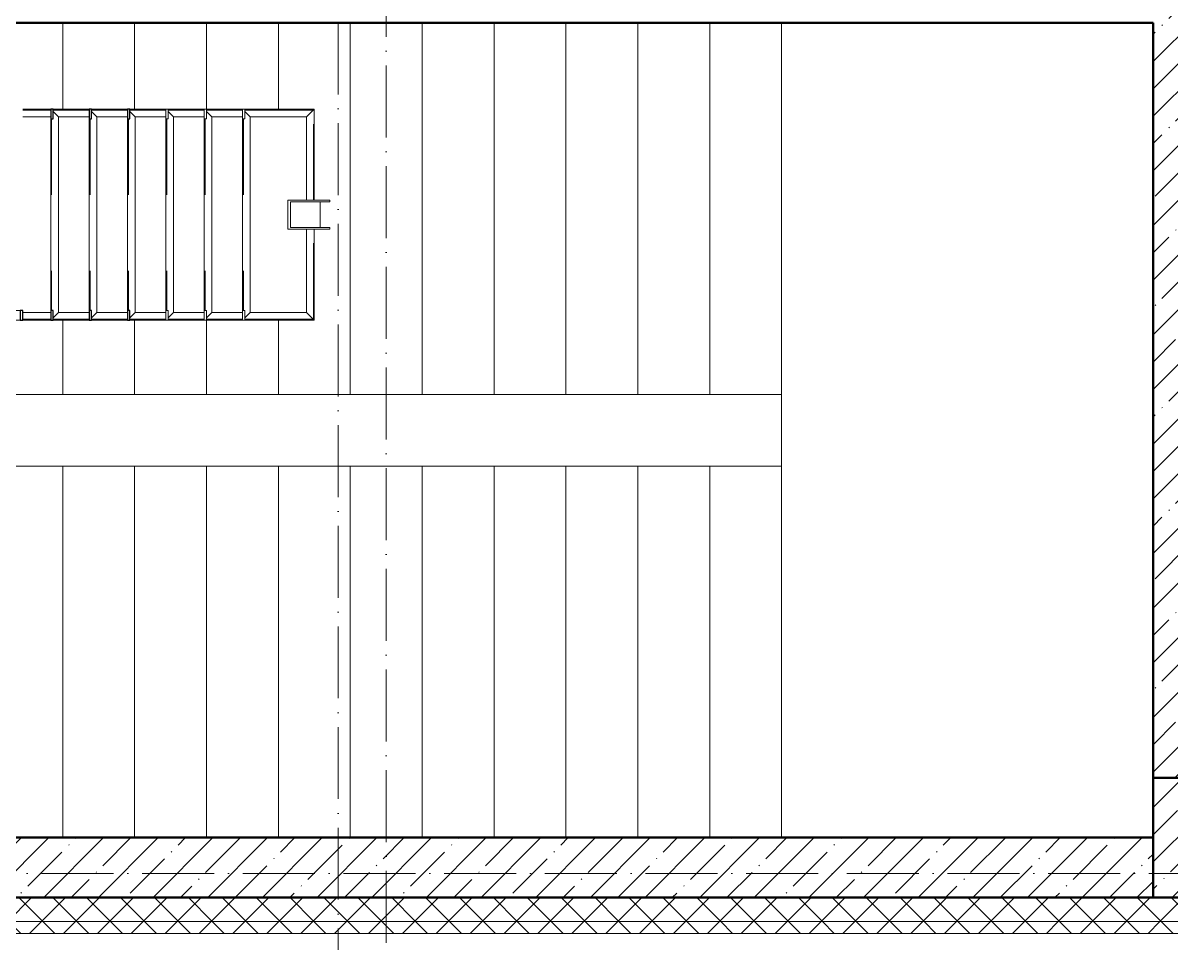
# Model space of a CAD drawing. Header units: millimetres. Extents: x -213536 to 1564669, y -45299 to 942238.
# Drawn here: x 150763 to 155554, y 514007 to 517847 of the extents above; entities that cross this region are included whole.
import ezdxf

# ---------------------------------------------------------------- set-up
doc = ezdxf.new("R2010")
doc.units = ezdxf.units.MM
doc.linetypes.add('50_200_ШТРИХ_1Т_ш5_п1_п1_', pattern=[700, 500, -100, 0, -100])
doc.linetypes.add('Штрих', pattern=[635, 317.5, -317.5])
for name, color, linetype, lineweight in [('A-GENM-____-HDLN', 7, 'Штрих', 9), ('A-GENM-____-MCUT', 7, 'Continuous', 25), ('A-GENM-____-OTLN', 7, 'Continuous', 9), ('A-WALL-____-MCUT-1', 7, 'Continuous', 9), ('A-WALL-____-MCUT-2', 7, 'Continuous', 50), ('A-WALL-____-PATT-1', 7, 'Continuous', 9), ('S-COLS-____-MCUT', 7, 'Continuous', 50), ('S-COLS-____-OTLN', 7, 'Continuous', 9), ('S-GRID-____-OTLN-1', 7, '50_200_ШТРИХ_1Т_ш5_п1_п1_', 9), ('S-STRS-____-OTLN-1', 7, 'Continuous', 9)]:
    doc.layers.add(name, color=color, linetype=linetype, lineweight=lineweight)
pattern_1 = [(45, (142429.06, 459015.94), (-70.71068, 70.71068), []), (135, (142429.06, 459015.94), (-70.71068, -70.71068), [])]
pattern_2 = [(45, (142429.06, 459015.94), (-114.04925, 114.04925), []), (45, (142543.1, 459015.94), (-114.04925, 114.04925), [201.612, -40.322, 3.353, -36.97])]

# ---------------------------------------------------------------- blocks, each defined once
blk = doc.blocks.new('BSC_Колонна _Прямоугольная - 500х500-V60-АР1_План отверстий 3 этажа в осях 1-64_Ю-ЯЯ')
at = {"layer": 'S-COLS-____-OTLN'}
h = blk.add_hatch(dxfattribs=at)
h.set_pattern_fill('FP_68', color=256, style=0, pattern_type=2)
h.set_pattern_definition([(45, (-13300, -55431.04), (-114.04925, 114.04925), []), (45, (-13185.95, -55431.04), (-114.04925, 114.04925), [201.613, -40.323, 3.353, -36.97])])
h.paths.add_polyline_path([(-250, -250), (250, -250), (250, 250), (-250, 250)], flags=0)
at = {"layer": 'S-COLS-____-MCUT'}
for p, q in [((250, 250), (-250, 250)), ((-250, 250), (-250, -250)), ((250, -250), (250, 250)), ((-250, -250), (250, -250))]:
    blk.add_line(p, q, dxfattribs=at)
blk = doc.blocks.new('ОМ_Труба_ГОСТ 8639-82 - ОМ_Труба_ГОСТ 8639-82-26350154-АР1_План отверстий 3 этажа в осях 1-64_Ю-ЯЯ')
at = {"layer": 'A-GENM-____-OTLN'}
for p, q in [((9439.1, 57971), (9439.1, 58091)), ((9439.1, 58091), (9614.1, 58091)), ((9614.1, 58085), (9451.2, 58085)), ((9451.2, 58085), (9451.2, 57977)), ((9574, 58085), (9574, 57977)), ((9614.1, 58091), (9614.1, 58085)), ((9614.1, 57971), (9439.1, 57971)), ((9451.2, 57977), (9614.1, 57977)), ((9614.1, 57977), (9614.1, 57971))]:
    blk.add_line(p, q, dxfattribs=at)
blk = doc.blocks.new('ОМ_Уголок_ГОСТ 8509-93 - ОМ_Уголок_ГОСТ 8509-93-26349651-АР1_План отверстий 3 этажа в осях 1-64_Ю-ЯЯ')
at = {"layer": 'A-GENM-____-HDLN'}
for p, q in [((4, -4), (380, -4)), ((500, -4), (876, -4))]:
    blk.add_line(p, q, dxfattribs=at)
at = {"layer": 'A-GENM-____-OTLN'}
for p, q in [((380, 0), (0, 0)), ((32, -32), (0, 0)), ((32, -32), (380, -32)), ((880, 0), (500, 0)), ((500, -32), (848, -32)), ((880, 0), (848, -32))]:
    blk.add_line(p, q, dxfattribs=at)
blk = doc.blocks.new('ОМ_Уголок_ГОСТ 8509-93 - ОМ_Уголок_ГОСТ 8509-93-V149-АР1_План отверстий 3 этажа в осях 1-64_Ю-ЯЯ')
at = {"layer": 'A-GENM-____-HDLN'}
blk.add_line((40, -4), (840, -4), dxfattribs=at)
at = {"layer": 'A-GENM-____-OTLN'}
for p, q in [((32, -32), (10, -10)), ((32, -32), (848, -32)), ((840, 0), (40, 0)), ((870, -10), (848, -32))]:
    blk.add_line(p, q, dxfattribs=at)
blk = doc.blocks.new('ОМ_Уголок_ГОСТ 8509-93 - ОМ_Уголок_ГОСТ 8509-93-19082047-АР1_План отверстий 3 этажа в осях 1-64_Ю-ЯЯ')
at = {"layer": 'A-GENM-____-HDLN'}
blk.add_line((10, -4), (296, -4), dxfattribs=at)
at = {"layer": 'A-GENM-____-OTLN'}
for p, q in [((300, 0), (10, 0)), ((32, -32), (10, -10)), ((32, -32), (268, -32)), ((300, 0), (268, -32))]:
    blk.add_line(p, q, dxfattribs=at)
blk = doc.blocks.new('ОМ_Уголок_ГОСТ 8509-93 - ОМ_Уголок_ГОСТ 8509-93-V150-АР1_План отверстий 3 этажа в осях 1-64_Ю-ЯЯ')
at = {"layer": 'A-GENM-____-HDLN'}
blk.add_line((4, -4), (290, -4), dxfattribs=at)
at = {"layer": 'A-GENM-____-OTLN'}
for p, q in [((290, 0), (0, 0)), ((32, -32), (0, 0)), ((32, -32), (268, -32)), ((290, -10), (268, -32))]:
    blk.add_line(p, q, dxfattribs=at)
blk = doc.blocks.new('ОМ_Уголок_ГОСТ 8509-93 - ОМ_Уголок_ГОСТ 8509-93-V151-АР1_План отверстий 3 этажа в осях 1-64_Ю-ЯЯ')
at = {"layer": 'A-GENM-____-HDLN'}
blk.add_line((10, -4), (160, -4), dxfattribs=at)
at = {"layer": 'A-GENM-____-OTLN'}
for p, q in [((160, 0), (10, 0)), ((32, -32), (10, -10)), ((32, -32), (160, -32))]:
    blk.add_line(p, q, dxfattribs=at)
blk = doc.blocks.new('ОМ_Уголок_ГОСТ 8509-93 - ОМ_Уголок_ГОСТ 8509-93-V152-АР1_План отверстий 3 этажа в осях 1-64_Ю-ЯЯ')
at = {"layer": 'A-GENM-____-HDLN'}
blk.add_line((140, -4), (290, -4), dxfattribs=at)
at = {"layer": 'A-GENM-____-OTLN'}
for p, q in [((290, 0), (140, 0)), ((140, -32), (268, -32)), ((290, -10), (268, -32))]:
    blk.add_line(p, q, dxfattribs=at)
blk = doc.blocks.new('ОМ_Уголок_ГОСТ 8509-93 - ОМ_Уголок_ГОСТ 8509-93-V154-АР1_План отверстий 3 этажа в осях 1-64_Ю-ЯЯ')
at = {"layer": 'A-GENM-____-HDLN'}
blk.add_line((44.3, -4), (160, -4), dxfattribs=at)
at = {"layer": 'A-GENM-____-OTLN'}
for p, q in [((160, 0), (44.3, 0)), ((44.3, -32), (160, -32))]:
    blk.add_line(p, q, dxfattribs=at)
blk = doc.blocks.new('ОМ_Уголок_ГОСТ 8509-93 - ОМ_Уголок_ГОСТ 8509-93-V155-АР1_План отверстий 3 этажа в осях 1-64_Ю-ЯЯ')
at = {"layer": 'A-GENM-____-HDLN'}
blk.add_line((140, -4), (255.7, -4), dxfattribs=at)
at = {"layer": 'A-GENM-____-OTLN'}
for p, q in [((255.7, 0), (140, 0)), ((140, -32), (255.7, -32))]:
    blk.add_line(p, q, dxfattribs=at)
blk = doc.blocks.new('ОМ_Полоса_Трапеция прямоугольная_Прокат_ГОСТ 103-2006 - ОМ_Полоса_Трапеция прямоугольная_Прокат_ГОСТ 103-2006-19082130-АР1_План отверстий 3 этажа в осях 1-64_Ю-ЯЯ')
at = {"layer": 'A-GENM-____-OTLN'}
for p, q in [((9250, 58471), (9260, 58471)), ((9250, 58431), (9250, 58471)), ((9260, 58471), (9260, 58431)), ((9260, 58431), (9250, 58431))]:
    blk.add_line(p, q, dxfattribs=at)
blk = doc.blocks.new('ОМ_Полоса_Трапеция прямоугольная_Прокат_ГОСТ 103-2006 - ОМ_Полоса_Трапеция прямоугольная_Прокат_ГОСТ 103-2006-V157-АР1_План отверстий 3 этажа в осях 1-64_Ю-ЯЯ')
at = {"layer": 'A-GENM-____-MCUT'}
for p, q in [((8780, 58471), (8770, 58471)), ((8770, 58471), (8770, 58431)), ((8780, 58431), (8780, 58471)), ((8770, 58431), (8780, 58431))]:
    blk.add_line(p, q, dxfattribs=at)
blk = doc.blocks.new('ОМ_Полоса_Трапеция прямоугольная_Прокат_ГОСТ 103-2006 - ОМ_Полоса_Трапеция прямоугольная_Прокат_ГОСТ 103-2006-V158-АР1_План отверстий 3 этажа в осях 1-64_Ю-ЯЯ')
at = {"layer": 'A-GENM-____-MCUT'}
for p, q in [((8620, 58471), (8610, 58471)), ((8610, 58471), (8610, 58431)), ((8620, 58431), (8620, 58471)), ((8610, 58431), (8620, 58431))]:
    blk.add_line(p, q, dxfattribs=at)
blk = doc.blocks.new('ОМ_Полоса_Трапеция прямоугольная_Прокат_ГОСТ 103-2006 - ОМ_Полоса_Трапеция прямоугольная_Прокат_ГОСТ 103-2006-V159-АР1_План отверстий 3 этажа в осях 1-64_Ю-ЯЯ')
at = {"layer": 'A-GENM-____-MCUT'}
for p, q in [((8460, 58471), (8450, 58471)), ((8450, 58471), (8450, 58431)), ((8460, 58431), (8460, 58471)), ((8450, 58431), (8460, 58431))]:
    blk.add_line(p, q, dxfattribs=at)
blk = doc.blocks.new('ОМ_Полоса_Трапеция прямоугольная_Прокат_ГОСТ 103-2006 - ОМ_Полоса_Трапеция прямоугольная_Прокат_ГОСТ 103-2006-19082170-АР1_План отверстий 3 этажа в осях 1-64_Ю-ЯЯ')
at = {"layer": 'A-GENM-____-OTLN'}
for p, q in [((9250, 57631), (9260, 57631)), ((9250, 57591), (9250, 57631)), ((9260, 57591), (9250, 57591)), ((9260, 57631), (9260, 57591))]:
    blk.add_line(p, q, dxfattribs=at)
blk = doc.blocks.new('ОМ_Полоса_Трапеция прямоугольная_Прокат_ГОСТ 103-2006 - ОМ_Полоса_Трапеция прямоугольная_Прокат_ГОСТ 103-2006-V160-АР1_План отверстий 3 этажа в осях 1-64_Ю-ЯЯ')
at = {"layer": 'A-GENM-____-MCUT'}
for p, q in [((8780, 57631), (8770, 57631)), ((8770, 57631), (8770, 57591)), ((8770, 57591), (8780, 57591)), ((8780, 57591), (8780, 57631))]:
    blk.add_line(p, q, dxfattribs=at)
blk = doc.blocks.new('ОМ_Полоса_Трапеция прямоугольная_Прокат_ГОСТ 103-2006 - ОМ_Полоса_Трапеция прямоугольная_Прокат_ГОСТ 103-2006-V161-АР1_План отверстий 3 этажа в осях 1-64_Ю-ЯЯ')
at = {"layer": 'A-GENM-____-MCUT'}
for p, q in [((8620, 57631), (8610, 57631)), ((8610, 57631), (8610, 57591)), ((8610, 57591), (8620, 57591)), ((8620, 57591), (8620, 57631))]:
    blk.add_line(p, q, dxfattribs=at)
blk = doc.blocks.new('ОМ_Полоса_Трапеция прямоугольная_Прокат_ГОСТ 103-2006 - ОМ_Полоса_Трапеция прямоугольная_Прокат_ГОСТ 103-2006-V162-АР1_План отверстий 3 этажа в осях 1-64_Ю-ЯЯ')
at = {"layer": 'A-GENM-____-MCUT'}
for p, q in [((8460, 57631), (8450, 57631)), ((8450, 57631), (8450, 57591)), ((8450, 57591), (8460, 57591)), ((8460, 57591), (8460, 57631))]:
    blk.add_line(p, q, dxfattribs=at)
blk = doc.blocks.new('ОМ_Полоса_Прокат_ГОСТ 103-2006 - ОМ_Полоса_Прокат_ГОСТ 103-2006-20723498-АР1_План отверстий 3 этажа в осях 1-64_Ю-ЯЯ')
at = {"layer": 'A-GENM-____-MCUT'}
for p, q in [((8334.3, 57631), (8322.8, 57631)), ((8322.8, 57631), (8322.8, 57591)), ((8322.8, 57591), (8334.3, 57591)), ((8334.3, 57591), (8334.3, 57631))]:
    blk.add_line(p, q, dxfattribs=at)
at = {"layer": 'A-GENM-____-OTLN'}
for p, q in [((7811.3, 57591), (7811.3, 57631)), ((7811.3, 57631), (8322.8, 57631)), ((8322.8, 57591), (7811.3, 57591))]:
    blk.add_line(p, q, dxfattribs=at)

msp = doc.modelspace()

# ---------------------------------------------------------------- hatches: boundary and pattern name
at = {"layer": 'A-WALL-____-PATT-1'}
h = msp.add_hatch(dxfattribs=at)
h.set_pattern_fill('FP_12', color=256, style=0, pattern_type=2)
h.set_pattern_definition(pattern_2)
h.paths.add_polyline_path([(155479.1, 514697), (155729.1, 514697), (155729.1, 522197), (155479.1, 522197), (155479.1, 516239.4)], flags=0)
h = msp.add_hatch(dxfattribs=at)
h.set_pattern_fill('FP_12', color=256, style=0, pattern_type=2)
h.set_pattern_definition(pattern_2)
h.paths.add_polyline_path([(155479.1, 514197), (155479.1, 514447), (148979.1, 514447), (148979.1, 514197), (154787.3, 514197)], flags=0)
h.paths.add_polyline_path([(147979.1, 514197), (147979.1, 514447), (147729.1, 514447), (147729.1, 514197)], flags=0)
h = msp.add_hatch(dxfattribs=at)
h.set_pattern_fill('FP_4', color=256, style=0, pattern_type=2)
h.set_pattern_definition(pattern_1)
h.paths.add_polyline_path([(216648.5, 514097), (216729.1, 514097), (216729.1, 514197), (210379.1, 514197), (210379.1, 514097), (213113.6, 514097)], flags=0)
h.paths.add_polyline_path([(206043.7, 514097), (206429.1, 514097), (206429.1, 514191), (206354.1, 514191), (206354.1, 514197), (205404.1, 514197), (205404.1, 514191), (205329.1, 514191), (205329.1, 514097), (205679.1, 514097)], flags=0)
h.paths.add_polyline_path([(207811.2, 514097), (209379.1, 514097), (209379.1, 514197), (207504.1, 514197), (207504.1, 514191), (207429.1, 514191), (207429.1, 514097)], flags=0)
h.paths.add_polyline_path([(202404.1, 514097), (203529.1, 514097), (203529.1, 514191), (203454.1, 514191), (203454.1, 514197), (202404.1, 514197), (202404.1, 514191), (202329.1, 514191), (202329.1, 514097), (202335.1, 514097)], flags=0)
h.paths.add_polyline_path([(200529.1, 514097), (200529.1, 514191), (200454.1, 514191), (200454.1, 514197), (199404.1, 514197), (199404.1, 514191), (199329.1, 514191), (199329.1, 514097), (199857.6, 514097)], flags=0)
h.paths.add_polyline_path([(196404.1, 514097), (197529.1, 514097), (197529.1, 514191), (197454.1, 514191), (197454.1, 514197), (196404.1, 514197), (196404.1, 514191), (196329.1, 514191), (196329.1, 514097)], flags=0)
h.paths.add_polyline_path([(194454.1, 514097), (194529.1, 514097), (194529.1, 514191), (194454.1, 514191), (194454.1, 514197), (193404.1, 514197), (193404.1, 514191), (193329.1, 514191), (193329.1, 514097), (193671.5, 514097)], flags=0)
h.paths.add_polyline_path([(190679.1, 514097), (191529.1, 514097), (191529.1, 514191), (191454.1, 514191), (191454.1, 514197), (190404.1, 514197), (190404.1, 514191), (190329.1, 514191), (190329.1, 514097), (190404.1, 514097)], flags=0)
h.paths.add_polyline_path([(188369.1, 514097), (188529.1, 514097), (188529.1, 514191), (188454.1, 514191), (188454.1, 514197), (186854.1, 514197), (186854.1, 514191), (186779.1, 514191), (186779.1, 514097), (187485.4, 514097)], flags=0)
h.paths.add_polyline_path([(184834.2, 514097), (184979.1, 514097), (184979.1, 514191), (184904.1, 514191), (184904.1, 514197), (183854.1, 514197), (183854.1, 514191), (183779.1, 514191), (183779.1, 514097)], flags=0)
h.paths.add_polyline_path([(181979.1, 514097), (181979.1, 514191), (181904.1, 514191), (181904.1, 514197), (180854.1, 514197), (180854.1, 514191), (180779.1, 514191), (180779.1, 514097), (181299.2, 514097)], flags=0)
h.paths.add_polyline_path([(178648, 514097), (178979.1, 514097), (178979.1, 514191), (178904.1, 514191), (178904.1, 514197), (177854.1, 514197), (177854.1, 514191), (177779.1, 514191), (177779.1, 514097), (178206.2, 514097)], flags=0)
h.paths.add_polyline_path([(174854.1, 514097), (175979.1, 514097), (175979.1, 514191), (175904.1, 514191), (175904.1, 514197), (174854.1, 514197), (174854.1, 514191), (174779.1, 514191), (174779.1, 514097), (174785.1, 514097)], flags=0)
h.paths.add_polyline_path([(171779.1, 514097), (172979.1, 514097), (172979.1, 514191), (172904.1, 514191), (172904.1, 514197), (171854.1, 514197), (171854.1, 514191), (171779.1, 514191)], flags=0)
h.paths.add_polyline_path([(169979.1, 514097), (169979.1, 514191), (169904.1, 514191), (169904.1, 514197), (168854.1, 514197), (168854.1, 514191), (168779.1, 514191), (168779.1, 514097), (169810.7, 514097)], flags=0)
h.paths.add_polyline_path([(165854.1, 514097), (166979.1, 514097), (166979.1, 514191), (166904.1, 514191), (166904.1, 514197), (165854.1, 514197), (165854.1, 514191), (165779.1, 514191), (165779.1, 514097), (165785.1, 514097)], flags=0)
h.paths.add_polyline_path([(163979.1, 514097), (163979.1, 514191), (163904.1, 514191), (163904.1, 514197), (162854.1, 514197), (162854.1, 514191), (162779.1, 514191), (162779.1, 514097), (163904.1, 514097)], flags=0)
h.paths.add_polyline_path([(160629.1, 514097), (160979.1, 514097), (160979.1, 514191), (160904.1, 514191), (160904.1, 514197), (159854.1, 514197), (159854.1, 514191), (159779.1, 514191), (159779.1, 514097), (160129.1, 514097)], flags=0)
h.paths.add_polyline_path([(158779.1, 514097), (158779.1, 514191), (158704.1, 514191), (158704.1, 514197), (148979.1, 514197), (148979.1, 514097), (158322.2, 514097)], flags=0)
h.paths.add_polyline_path([(147979.1, 514097), (147979.1, 514197), (139979.1, 514197), (139979.1, 514097), (145950, 514097)], flags=0)
h = msp.add_hatch(dxfattribs=at)
h.set_pattern_fill('FP_4', color=256, style=0, pattern_type=2)
h.set_pattern_definition(pattern_1)
h.paths.add_polyline_path([(216729.1, 514047), (216729.1, 514097), (210379.1, 514097), (210379.1, 514047), (216648.5, 514047)], flags=0)
h.paths.add_polyline_path([(209379.1, 514047), (209379.1, 514097), (207429.1, 514097), (207429.1, 514047), (207811.2, 514047)], flags=0)
h.paths.add_polyline_path([(203529.1, 514047), (203529.1, 514097), (202329.1, 514097), (202329.1, 514047), (202508.8, 514047)], flags=0)
h.paths.add_polyline_path([(206043.7, 514047), (206429.1, 514047), (206429.1, 514097), (205329.1, 514097), (205329.1, 514047)], flags=0)
h.paths.add_polyline_path([(199857.6, 514047), (200529.1, 514047), (200529.1, 514097), (199329.1, 514097), (199329.1, 514047)], flags=0)
h.paths.add_polyline_path([(197529.1, 514047), (197529.1, 514097), (196329.1, 514097), (196329.1, 514047), (197206.4, 514047)], flags=0)
h.paths.add_polyline_path([(194529.1, 514047), (194529.1, 514097), (193329.1, 514097), (193329.1, 514047), (193671.5, 514047)], flags=0)
h.paths.add_polyline_path([(191529.1, 514047), (191529.1, 514097), (190329.1, 514097), (190329.1, 514047), (191020.3, 514047)], flags=0)
h.paths.add_polyline_path([(188529.1, 514047), (188529.1, 514097), (186779.1, 514097), (186779.1, 514047), (188369.1, 514047)], flags=0)
h.paths.add_polyline_path([(184979.1, 514047), (184979.1, 514097), (183779.1, 514097), (183779.1, 514047), (184834.2, 514047)], flags=0)
h.paths.add_polyline_path([(181979.1, 514047), (181979.1, 514097), (180779.1, 514097), (180779.1, 514047), (181299.2, 514047)], flags=0)
h.paths.add_polyline_path([(178979.1, 514047), (178979.1, 514097), (177779.1, 514097), (177779.1, 514047), (178648, 514047)], flags=0)
h.paths.add_polyline_path([(174779.1, 514047), (175979.1, 514047), (175979.1, 514097), (174779.1, 514097)], flags=0)
h.paths.add_polyline_path([(172461.9, 514047), (172979.1, 514047), (172979.1, 514097), (171779.1, 514097), (171779.1, 514047)], flags=0)
h.paths.add_polyline_path([(169810.7, 514047), (169979.1, 514047), (169979.1, 514097), (168779.1, 514097), (168779.1, 514047), (168927, 514047)], flags=0)
h.paths.add_polyline_path([(166979.1, 514047), (166979.1, 514097), (165779.1, 514097), (165779.1, 514047), (166275.8, 514047)], flags=0)
h.paths.add_polyline_path([(163624.6, 514047), (163979.1, 514047), (163979.1, 514097), (162779.1, 514097), (162779.1, 514047)], flags=0)
h.paths.add_polyline_path([(160973.4, 514047), (160979.1, 514047), (160979.1, 514097), (159779.1, 514097), (159779.1, 514047), (160089.7, 514047)], flags=0)
h.paths.add_polyline_path([(158322.2, 514047), (158779.1, 514047), (158779.1, 514097), (148979.1, 514097), (148979.1, 514047), (156554.7, 514047)], flags=0)
h.paths.add_polyline_path([(147979.1, 514047), (147979.1, 514097), (139879.1, 514097), (139879.1, 514047), (145950, 514047)], flags=0)

# ---------------------------------------------------------------- linework, layer by layer
at = {"layer": 'A-WALL-____-MCUT-1'}
for p, q in [((158779.1, 514097), (148979.1, 514097)), ((158779.1, 514047), (148979.1, 514047))]:
    msp.add_line(p, q, dxfattribs=at)
at = {"layer": 'A-WALL-____-MCUT-2'}
for p, q in [((150029.1, 517847), (155479.1, 517847)), ((155479.1, 517847), (155479.1, 514697)), ((155479.1, 514447), (148979.1, 514447)), ((155479.1, 514197), (148979.1, 514197))]:
    msp.add_line(p, q, dxfattribs=at)
at = {"layer": 'S-GRID-____-OTLN-1', "color": 251, "ltscale": 0.6, "true_color": 0x636466}
for p, q in [((152079.1, 512087.6), (152079.1, 549908.8)), ((152279.1, 511907.5), (152279.1, 549644.5)), ((246503.5, 514297), (137760.3, 514297))]:
    msp.add_line(p, q, dxfattribs=at)
at = {"layer": 'S-STRS-____-OTLN-1'}
for p, q in [((150929.1, 517847), (150929.1, 517487)), ((150929.1, 517847), (150929.1, 517487)), ((151229.1, 517847), (151229.1, 517487)), ((151229.1, 517847), (151229.1, 517487)), ((151529.1, 517847), (151529.1, 517487)), ((151529.1, 517847), (151529.1, 517487)), ((151829.1, 517847), (151829.1, 517487)), ((151829.1, 517847), (151829.1, 517487)), ((152129.1, 517847), (152129.1, 516297)), ((152129.1, 517847), (152129.1, 516297)), ((152429.1, 517847), (152429.1, 516297)), ((152429.1, 517847), (152429.1, 516297)), ((152729.1, 517847), (152729.1, 516297)), ((152729.1, 517847), (152729.1, 516297)), ((153029.1, 517847), (153029.1, 516297)), ((153029.1, 517847), (153029.1, 516297)), ((153329.1, 517847), (153329.1, 516297)), ((153329.1, 517847), (153329.1, 516297)), ((153629.1, 517847), (153629.1, 516297)), ((153629.1, 517847), (153629.1, 516297)), ((153929.1, 517847), (153929.1, 516297)), ((153929.1, 517847), (153929.1, 516297)), ((150929.1, 516607), (150929.1, 516297)), ((150929.1, 516607), (150929.1, 516297)), ((151229.1, 516607), (151229.1, 516297)), ((151229.1, 516607), (151229.1, 516297)), ((151529.1, 516607), (151529.1, 516297)), ((151529.1, 516607), (151529.1, 516297)), ((151829.1, 516607), (151829.1, 516297)), ((151829.1, 516607), (151829.1, 516297)), ((150629.1, 516297), (150929.1, 516297)), ((150929.1, 516297), (151229.1, 516297)), ((151229.1, 516297), (151529.1, 516297)), ((151529.1, 516297), (151829.1, 516297)), ((151829.1, 516297), (152129.1, 516297)), ((152129.1, 516297), (152429.1, 516297)), ((152429.1, 516297), (152729.1, 516297)), ((152729.1, 516297), (153029.1, 516297)), ((153029.1, 516297), (153329.1, 516297)), ((153329.1, 516297), (153629.1, 516297)), ((153629.1, 516297), (153929.1, 516297)), ((153929.1, 516297), (153929.1, 515997)), ((150929.1, 515997), (150629.1, 515997)), ((151229.1, 515997), (150929.1, 515997)), ((150929.1, 514447), (150929.1, 515997)), ((150929.1, 514447), (150929.1, 515997)), ((151529.1, 515997), (151229.1, 515997)), ((151229.1, 514447), (151229.1, 515997)), ((151229.1, 514447), (151229.1, 515997)), ((151829.1, 515997), (151529.1, 515997)), ((151529.1, 514447), (151529.1, 515997)), ((151529.1, 514447), (151529.1, 515997)), ((152129.1, 515997), (151829.1, 515997)), ((151829.1, 514447), (151829.1, 515997)), ((151829.1, 514447), (151829.1, 515997)), ((152429.1, 515997), (152129.1, 515997)), ((152129.1, 514447), (152129.1, 515997)), ((152129.1, 514447), (152129.1, 515997)), ((152729.1, 515997), (152429.1, 515997)), ((152429.1, 514447), (152429.1, 515997)), ((152429.1, 514447), (152429.1, 515997)), ((153029.1, 515997), (152729.1, 515997)), ((152729.1, 514447), (152729.1, 515997)), ((152729.1, 514447), (152729.1, 515997)), ((153329.1, 515997), (153029.1, 515997)), ((153029.1, 514447), (153029.1, 515997)), ((153029.1, 514447), (153029.1, 515997)), ((153629.1, 515997), (153329.1, 515997)), ((153329.1, 514447), (153329.1, 515997)), ((153329.1, 514447), (153329.1, 515997)), ((153929.1, 515997), (153629.1, 515997)), ((153629.1, 514447), (153629.1, 515997)), ((153629.1, 514447), (153629.1, 515997)), ((153929.1, 514447), (153929.1, 515997)), ((153929.1, 514447), (153929.1, 515997))]:
    msp.add_line(p, q, dxfattribs=at)

# ---------------------------------------------------------------- block references
at = {"layer": 'A-GENM-____-OTLN', "extrusion": (0, 0, -1)}
for name, p in [('ОМ_Уголок_ГОСТ 8509-93 - ОМ_Уголок_ГОСТ 8509-93-V155-АР1_План отверстий 3 этажа в осях 1-64_Ю-ЯЯ', (-151019.1, 517487)), ('ОМ_Уголок_ГОСТ 8509-93 - ОМ_Уголок_ГОСТ 8509-93-V152-АР1_План отверстий 3 этажа в осях 1-64_Ю-ЯЯ', (-151179.1, 517487)), ('ОМ_Уголок_ГОСТ 8509-93 - ОМ_Уголок_ГОСТ 8509-93-V152-АР1_План отверстий 3 этажа в осях 1-64_Ю-ЯЯ', (-151339.1, 517487)), ('ОМ_Уголок_ГОСТ 8509-93 - ОМ_Уголок_ГОСТ 8509-93-V152-АР1_План отверстий 3 этажа в осях 1-64_Ю-ЯЯ', (-151499.1, 517487)), ('ОМ_Уголок_ГОСТ 8509-93 - ОМ_Уголок_ГОСТ 8509-93-V152-АР1_План отверстий 3 этажа в осях 1-64_Ю-ЯЯ', (-151659.1, 517487)), ('ОМ_Уголок_ГОСТ 8509-93 - ОМ_Уголок_ГОСТ 8509-93-V152-АР1_План отверстий 3 этажа в осях 1-64_Ю-ЯЯ', (-151819.1, 517487)), ('ОМ_Уголок_ГОСТ 8509-93 - ОМ_Уголок_ГОСТ 8509-93-V150-АР1_План отверстий 3 этажа в осях 1-64_Ю-ЯЯ', (-151979.1, 517487))]:
    msp.add_blockref(name, p, dxfattribs=at)
at = {"layer": 'A-GENM-____-OTLN'}
for name, p in [('ОМ_Полоса_Трапеция прямоугольная_Прокат_ГОСТ 103-2006 - ОМ_Полоса_Трапеция прямоугольная_Прокат_ГОСТ 103-2006-V159-АР1_План отверстий 3 этажа в осях 1-64_Ю-ЯЯ', (142429.1, 459015.9)), ('ОМ_Полоса_Трапеция прямоугольная_Прокат_ГОСТ 103-2006 - ОМ_Полоса_Трапеция прямоугольная_Прокат_ГОСТ 103-2006-V158-АР1_План отверстий 3 этажа в осях 1-64_Ю-ЯЯ', (142429.1, 459015.9)), ('ОМ_Полоса_Трапеция прямоугольная_Прокат_ГОСТ 103-2006 - ОМ_Полоса_Трапеция прямоугольная_Прокат_ГОСТ 103-2006-V157-АР1_План отверстий 3 этажа в осях 1-64_Ю-ЯЯ', (142429.1, 459015.9)), ('ОМ_Полоса_Трапеция прямоугольная_Прокат_ГОСТ 103-2006 - ОМ_Полоса_Трапеция прямоугольная_Прокат_ГОСТ 103-2006-19082130-АР1_План отверстий 3 этажа в осях 1-64_Ю-ЯЯ', (142109.1, 459015.9)), ('ОМ_Полоса_Трапеция прямоугольная_Прокат_ГОСТ 103-2006 - ОМ_Полоса_Трапеция прямоугольная_Прокат_ГОСТ 103-2006-19082130-АР1_План отверстий 3 этажа в осях 1-64_Ю-ЯЯ', (142269.1, 459015.9)), ('ОМ_Полоса_Трапеция прямоугольная_Прокат_ГОСТ 103-2006 - ОМ_Полоса_Трапеция прямоугольная_Прокат_ГОСТ 103-2006-19082130-АР1_План отверстий 3 этажа в осях 1-64_Ю-ЯЯ', (142429.1, 459015.9)), ('ОМ_Труба_ГОСТ 8639-82 - ОМ_Труба_ГОСТ 8639-82-26350154-АР1_План отверстий 3 этажа в осях 1-64_Ю-ЯЯ', (142429.1, 459015.9)), ('ОМ_Полоса_Прокат_ГОСТ 103-2006 - ОМ_Полоса_Прокат_ГОСТ 103-2006-20723498-АР1_План отверстий 3 этажа в осях 1-64_Ю-ЯЯ', (142429.1, 459015.9)), ('ОМ_Полоса_Трапеция прямоугольная_Прокат_ГОСТ 103-2006 - ОМ_Полоса_Трапеция прямоугольная_Прокат_ГОСТ 103-2006-V162-АР1_План отверстий 3 этажа в осях 1-64_Ю-ЯЯ', (142429.1, 459015.9)), ('ОМ_Полоса_Трапеция прямоугольная_Прокат_ГОСТ 103-2006 - ОМ_Полоса_Трапеция прямоугольная_Прокат_ГОСТ 103-2006-V161-АР1_План отверстий 3 этажа в осях 1-64_Ю-ЯЯ', (142429.1, 459015.9)), ('ОМ_Полоса_Трапеция прямоугольная_Прокат_ГОСТ 103-2006 - ОМ_Полоса_Трапеция прямоугольная_Прокат_ГОСТ 103-2006-V160-АР1_План отверстий 3 этажа в осях 1-64_Ю-ЯЯ', (142429.1, 459015.9)), ('ОМ_Полоса_Трапеция прямоугольная_Прокат_ГОСТ 103-2006 - ОМ_Полоса_Трапеция прямоугольная_Прокат_ГОСТ 103-2006-19082170-АР1_План отверстий 3 этажа в осях 1-64_Ю-ЯЯ', (142109.1, 459015.9)), ('ОМ_Полоса_Трапеция прямоугольная_Прокат_ГОСТ 103-2006 - ОМ_Полоса_Трапеция прямоугольная_Прокат_ГОСТ 103-2006-19082170-АР1_План отверстий 3 этажа в осях 1-64_Ю-ЯЯ', (142269.1, 459015.9)), ('ОМ_Полоса_Трапеция прямоугольная_Прокат_ГОСТ 103-2006 - ОМ_Полоса_Трапеция прямоугольная_Прокат_ГОСТ 103-2006-19082170-АР1_План отверстий 3 этажа в осях 1-64_Ю-ЯЯ', (142429.1, 459015.9))]:
    msp.add_blockref(name, p, dxfattribs=at)
at = {"layer": 'A-GENM-____-OTLN', "extrusion": (0, 0, -1)}
for name, p, rotation in [('ОМ_Уголок_ГОСТ 8509-93 - ОМ_Уголок_ГОСТ 8509-93-V149-АР1_План отверстий 3 этажа в осях 1-64_Ю-ЯЯ', (-150879.1, 517487), 269.9999999999989), ('ОМ_Уголок_ГОСТ 8509-93 - ОМ_Уголок_ГОСТ 8509-93-V149-АР1_План отверстий 3 этажа в осях 1-64_Ю-ЯЯ', (-151039.1, 517487), 269.9999999999989), ('ОМ_Уголок_ГОСТ 8509-93 - ОМ_Уголок_ГОСТ 8509-93-V149-АР1_План отверстий 3 этажа в осях 1-64_Ю-ЯЯ', (-151199.1, 517487), 269.9999999999989), ('ОМ_Уголок_ГОСТ 8509-93 - ОМ_Уголок_ГОСТ 8509-93-V149-АР1_План отверстий 3 этажа в осях 1-64_Ю-ЯЯ', (-151359.1, 517487), 269.9999999999989), ('ОМ_Уголок_ГОСТ 8509-93 - ОМ_Уголок_ГОСТ 8509-93-V149-АР1_План отверстий 3 этажа в осях 1-64_Ю-ЯЯ', (-151519.1, 517487), 269.9999999999989), ('ОМ_Уголок_ГОСТ 8509-93 - ОМ_Уголок_ГОСТ 8509-93-V149-АР1_План отверстий 3 этажа в осях 1-64_Ю-ЯЯ', (-151679.1, 517487), 269.9999999999989), ('ОМ_Уголок_ГОСТ 8509-93 - ОМ_Уголок_ГОСТ 8509-93-26349651-АР1_План отверстий 3 этажа в осях 1-64_Ю-ЯЯ', (-151979.1, 516607), 89.99999999999908), ('ОМ_Уголок_ГОСТ 8509-93 - ОМ_Уголок_ГОСТ 8509-93-V154-АР1_План отверстий 3 этажа в осях 1-64_Ю-ЯЯ', (-150719.1, 516607), 180), ('ОМ_Уголок_ГОСТ 8509-93 - ОМ_Уголок_ГОСТ 8509-93-V151-АР1_План отверстий 3 этажа в осях 1-64_Ю-ЯЯ', (-150879.1, 516607), 180), ('ОМ_Уголок_ГОСТ 8509-93 - ОМ_Уголок_ГОСТ 8509-93-V151-АР1_План отверстий 3 этажа в осях 1-64_Ю-ЯЯ', (-151039.1, 516607), 180), ('ОМ_Уголок_ГОСТ 8509-93 - ОМ_Уголок_ГОСТ 8509-93-V151-АР1_План отверстий 3 этажа в осях 1-64_Ю-ЯЯ', (-151199.1, 516607), 180), ('ОМ_Уголок_ГОСТ 8509-93 - ОМ_Уголок_ГОСТ 8509-93-V151-АР1_План отверстий 3 этажа в осях 1-64_Ю-ЯЯ', (-151359.1, 516607), 180), ('ОМ_Уголок_ГОСТ 8509-93 - ОМ_Уголок_ГОСТ 8509-93-V151-АР1_План отверстий 3 этажа в осях 1-64_Ю-ЯЯ', (-151519.1, 516607), 180), ('ОМ_Уголок_ГОСТ 8509-93 - ОМ_Уголок_ГОСТ 8509-93-19082047-АР1_План отверстий 3 этажа в осях 1-64_Ю-ЯЯ', (-151679.1, 516607), 180)]:
    msp.add_blockref(name, p, dxfattribs=dict(at, rotation=rotation))
at = {"layer": 'S-COLS-____-OTLN'}
msp.add_blockref('BSC_Колонна _Прямоугольная - 500х500-V60-АР1_План отверстий 3 этажа в осях 1-64_Ю-ЯЯ', (155729.1, 514447), dxfattribs=at)

doc.saveas('drawing.dxf')
